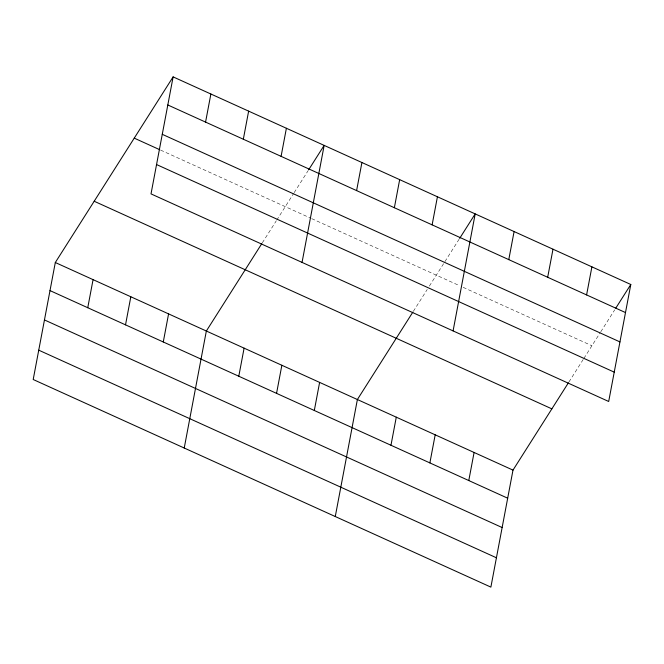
<?xml version="1.0" encoding="UTF-8"?>
<svg xmlns="http://www.w3.org/2000/svg" width="664" height="664" viewBox="0 0 664 664"><rect width="100%" height="100%" fill="white"/><g stroke="black" fill="none" stroke-linecap="round" stroke-linejoin="round"><path stroke-width="0.5" stroke-dasharray="3.32 2.49" d="M262.313 242.833L276.199 220.954M276.73 220.116L293.604 193.523M294.16 192.651L308.046 170.772M413.348 311.341L427.234 289.462M429.367 286.101L459.081 239.281M568.957 381.933L583.374 359.207M583.913 358.369L600.256 332.614M600.812 331.743L614.69 309.864M160.671 150.13L310.76 218.207M311.707 218.639L459.471 285.661M463.173 287.346L591.923 345.745"/><path stroke-width="1" d="M173.121 76.883L151.01 193.888L608.689 401.488L630.8 284.491L173.121 76.883L55.311 262.512L33.2 379.509L490.879 587.117L512.99 470.112L568.425 382.771M87.756 307.722L93.068 279.635M125.521 324.854L130.825 296.767M163.278 341.977L168.581 313.889M205.566 122.093L210.878 94.014M184.235 448.017L206.346 331.021L261.774 243.68M243.331 139.224L248.635 111.137M238.791 376.231L244.103 348.143M281.088 156.355L286.392 128.268M276.556 393.362L281.86 365.275M302.045 262.396L324.156 145.391L308.602 169.893M314.313 410.485L319.616 382.398M356.601 190.609L361.913 162.522M335.27 516.534L357.381 399.529L412.809 312.188M394.366 207.732L399.67 179.645M432.123 224.864L437.427 196.776M390.971 445.262L396.283 417.175M453.08 330.904L475.192 213.899L459.637 238.409M429.874 462.908L435.186 434.82M508.782 259.632L514.094 231.545M468.784 480.553L474.088 452.466M547.684 277.278L552.996 249.199M586.594 294.924L591.898 266.845M615.802 308.113L630.8 284.491M167.809 104.97L625.496 312.57M162.265 134.311L619.952 341.918M134.244 138.137L159.725 149.699M156.555 164.547L614.233 372.147M94.188 201.25L551.867 408.858M55.311 262.512L512.99 470.112M49.999 290.6L507.686 498.199M44.455 319.94L502.142 527.54M38.744 350.169L496.423 557.777"/></g></svg>
